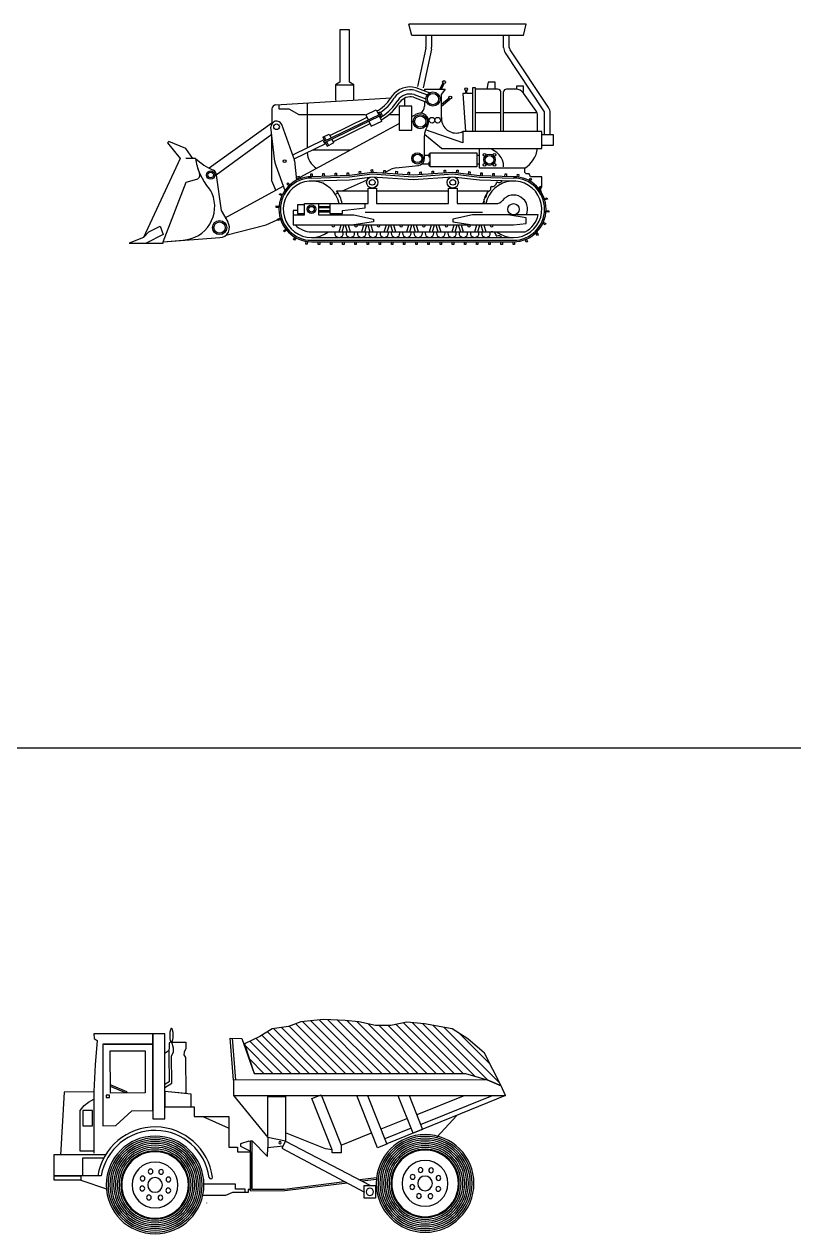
# Model space of a CAD drawing. Extents: x -121210 to 57230, y 84783 to 157800.
# Drawn here: x -104109 to -93216, y 105642 to 122769 of the extents above; entities that cross this region are included whole.
import ezdxf

# ---------------------------------------------------------------- set-up
doc = ezdxf.new("R2010")
doc.units = 0
doc.header["$MEASUREMENT"] = 0
doc.layers.get('0').update_dxf_attribs({"linetype": 'CONTINUOUS'})

# ---------------------------------------------------------------- blocks, each defined once
blk = doc.blocks.new('A$C04FB436B')
for p, q in [((5620, 3120), (3960, 3120)), ((4000, 2960), (3960, 3120)), ((5580, 2960), (5620, 3120)), ((2980, 3040), (2980, 2300)), ((3120, 3040), (2980, 3040)), ((3120, 2300), (3120, 3040)), ((5580, 2960), (4000, 2960)), ((4200, 2960), (4200, 2795)), ((4280, 2960), (4280, 2795)), ((5300, 2792), (5300, 2960)), ((5380, 2792), (5380, 2960)), ((4199, 2782), (4082, 2237)), ((4277, 2766), (4160, 2220)), ((5936, 1940), (5390, 2759)), ((5870, 1895), (5324, 2715)), ((2980, 2300), (2920, 2260)), ((2920, 2260), (2920, 2040)), ((2920, 2260), (3180, 2260)), ((3180, 2260), (3120, 2300)), ((3180, 2047), (3180, 2260)), ((4398, 2200), (4442, 2289)), ((4420, 2200), (4460, 2280)), ((5080, 2300), (5060, 2200)), ((5180, 2300), (5080, 2300)), ((5180, 2200), (5180, 2300)), ((5580, 2240), (5480, 2240)), ((5480, 2240), (5480, 2200)), ((5580, 2140), (5580, 2240)), ((2076, 1980), (3707, 2079)), ((3900, 1960), (3900, 2070)), ((4024, 2085), (4209, 2018)), ((4035, 2123), (4200, 2064)), ((4050, 2181), (4220, 2120)), ((4055, 2222), (4256, 2150)), ((4180, 2200), (4470, 2200)), ((4180, 2200), (4180, 2177)), ((4470, 2200), (4420, 2130)), ((4420, 1800), (4420, 2130)), ((4420, 1986), (4527, 2075)), ((4420, 1960), (4540, 2060)), ((4760, 2140), (4720, 2140)), ((4720, 2140), (4760, 1600)), ((4760, 2180), (4760, 2140)), ((4780, 2140), (4780, 2180)), ((4860, 2140), (4780, 2140)), ((4900, 2220), (4860, 2220)), ((4860, 2220), (4860, 1600)), ((4900, 1600), (4900, 2220)), ((5220, 2200), (4900, 2200)), ((5260, 1600), (5260, 2160)), ((5300, 1600), (5300, 2160)), ((5476, 2200), (5340, 2200)), ((5757, 1898), (5579, 2142)), ((2020, 1920), (2020, 1720)), ((2120, 1980), (2120, 1920)), ((2120, 1920), (2260, 1920)), ((2260, 1920), (2400, 1840)), ((2520, 2000), (2520, 1369)), ((3349, 1838), (3496, 1909)), ((3496, 1909), (3531, 1837)), ((3505, 1891), (3529, 1903)), ((3820, 1960), (3820, 1620)), ((4000, 1960), (3820, 1960)), ((4000, 1620), (4000, 1960)), ((4180, 2029), (4180, 1960)), ((2020, 1720), (1130, 1082)), ((2400, 1840), (3340, 1840)), ((2418, 953), (3820, 1714)), ((2750, 1458), (3550, 1846)), ((2758, 1440), (3558, 1828)), ((2840, 1546), (3366, 1802)), ((3349, 1838), (3384, 1766)), ((3392, 1748), (3427, 1676)), ((3427, 1676), (3575, 1747)), ((3540, 1819), (3575, 1747)), ((3566, 1765), (3591, 1777)), ((3680, 1840), (3820, 1840)), ((4000, 1811), (4055, 1841)), ((5260, 1867), (4900, 1867)), ((5760, 1867), (5300, 1867)), ((5780, 1600), (5780, 1828)), ((5880, 1560), (5880, 1862)), ((5960, 1560), (5960, 1862)), ((2017, 1558), (1233, 984)), ((2061, 1176), (2006, 1663)), ((2326, 1239), (2159, 1699)), ((2741, 1521), (2831, 1564)), ((2831, 1564), (2858, 1510)), ((2884, 1456), (3410, 1712)), ((3820, 1620), (4000, 1620)), ((4420, 1360), (4180, 1558)), ((4720, 1440), (4193, 1622)), ((5840, 1600), (4720, 1600)), ((4720, 1600), (4720, 1440)), ((5840, 1360), (5840, 1600)), ((5840, 1560), (6000, 1560)), ((6000, 1560), (6000, 1400)), ((560, 1460), (540, 1440)), ((540, 1440), (720, 1220)), ((800, 1360), (560, 1460)), ((2020, 900), (2020, 1535)), ((2315, 1269), (2759, 1485)), ((2335, 1212), (2785, 1431)), ((2741, 1521), (2768, 1467)), ((2750, 1458), (2758, 1440)), ((2759, 1529), (2786, 1475)), ((2776, 1449), (2803, 1395)), ((2794, 1457), (2821, 1403)), ((2803, 1395), (2893, 1438)), ((2866, 1492), (2893, 1438)), ((4180, 1218), (4180, 1540)), ((6000, 1400), (5840, 1400)), ((720, 1220), (200, 100)), ((900, 1220), (800, 1360)), ((940, 1220), (800, 1220)), ((2598, 1340), (3131, 1340)), ((4240, 1260), (4180, 1260)), ((4240, 1280), (4240, 1240)), ((4260, 1280), (4240, 1280)), ((4240, 1240), (4260, 1240)), ((4260, 1100), (4260, 1300)), ((4260, 1300), (4920, 1300)), ((4420, 1360), (5840, 1360)), ((4920, 1300), (4920, 1100)), ((4960, 1260), (4920, 1260)), ((4960, 1080), (4960, 1360)), ((2074, 1121), (2204, 765)), ((2339, 1184), (2370, 910)), ((3253, 1036), (3273, 1038)), ((3258, 996), (3253, 1036)), ((3273, 1038), (3278, 999)), ((3424, 1058), (3444, 1061)), ((3429, 1019), (3424, 1058)), ((3444, 1061), (3449, 1021)), ((3601, 1009), (3604, 1049)), ((3604, 1049), (3624, 1048)), ((3624, 1048), (3621, 1008)), ((3631, 1031), (3707, 1065)), ((3773, 997), (3776, 1037)), ((3776, 1084), (4096, 1121)), ((3776, 1037), (3796, 1036)), ((3796, 1036), (3793, 996)), ((4114, 1027), (4134, 1028)), ((4134, 1028), (4137, 988)), ((4240, 1140), (4140, 1140)), ((4260, 1160), (4240, 1160)), ((4240, 1160), (4240, 1120)), ((4240, 1120), (4260, 1120)), ((4920, 1100), (4260, 1100)), ((4286, 1039), (4306, 1041)), ((4289, 999), (4286, 1039)), ((4306, 1041), (4309, 1001)), ((4458, 1051), (4478, 1053)), ((4461, 1012), (4458, 1051)), ((4478, 1053), (4481, 1013)), ((4632, 1014), (4637, 1053)), ((4637, 1053), (4657, 1051)), ((4657, 1051), (4652, 1011)), ((4803, 993), (4808, 1032)), ((4808, 1032), (4828, 1030)), ((4828, 1030), (4823, 990)), ((4960, 1140), (4920, 1140)), ((5600, 1080), (4960, 1080)), ((5600, 1020), (5600, 1080)), ((480, 40), (808, 881)), ((808, 881), (959, 927)), ((1233, 984), (1300, 480)), ((2076, 768), (2020, 900)), ((2232, 859), (2247, 873)), ((2259, 830), (2232, 859)), ((2247, 873), (2274, 844)), ((2368, 927), (2388, 937)), ((2388, 962), (2406, 969)), ((2402, 924), (2388, 962)), ((2406, 969), (2421, 932)), ((2570, 960), (2570, 1000)), ((2570, 1000), (2590, 1000)), ((3120, 978), (2580, 960)), ((2580, 940), (3120, 958)), ((2580, 900), (3120, 918)), ((2590, 1000), (2590, 960)), ((2741, 1005), (2761, 1006)), ((2742, 965), (2741, 1005)), ((2761, 1006), (2762, 966)), ((2913, 1011), (2933, 1012)), ((2915, 971), (2913, 1011)), ((2933, 1012), (2935, 972)), ((3020, 760), (3360, 911)), ((3086, 1017), (3106, 1017)), ((3087, 977), (3086, 1017)), ((3106, 1017), (3107, 977)), ((3440, 1020), (3120, 978)), ((3120, 958), (3440, 1000)), ((3120, 918), (3440, 960)), ((4020, 980), (3440, 1020)), ((3440, 1000), (4020, 960)), ((3440, 960), (4020, 920)), ((3945, 985), (3948, 1025)), ((3948, 1025), (3967, 1024)), ((3967, 1024), (3965, 984)), ((4580, 1020), (4020, 980)), ((4020, 960), (4580, 1000)), ((4020, 920), (4580, 960)), ((4117, 987), (4114, 1027)), ((4960, 974), (4580, 1020)), ((4580, 1000), (4960, 954)), ((4580, 960), (4960, 914)), ((5440, 960), (4960, 974)), ((4960, 954), (5440, 940)), ((4960, 914), (5440, 900)), ((4975, 973), (4976, 1013)), ((4976, 1013), (4996, 1013)), ((4996, 1013), (4995, 973)), ((5147, 968), (5148, 1008)), ((5148, 1008), (5168, 1008)), ((5168, 1008), (5167, 968)), ((5207, 886), (5198, 881)), ((5319, 963), (5320, 1003)), ((5320, 1003), (5340, 1003)), ((5340, 1003), (5339, 963)), ((5492, 957), (5497, 997)), ((5497, 997), (5517, 994)), ((5517, 994), (5511, 955)), ((5620, 1000), (5600, 1020)), ((5660, 1000), (5620, 1000)), ((5655, 907), (5675, 942)), ((5680, 960), (5660, 1000)), ((5692, 932), (5673, 897)), ((5675, 942), (5692, 932)), ((5840, 960), (5680, 960)), ((5840, 820), (5840, 960)), ((1360, 380), (2181, 825)), ((2125, 707), (2133, 725)), ((2161, 690), (2125, 707)), ((2133, 725), (2169, 708)), ((2918, 715), (2955, 731)), ((2935, 760), (3380, 760)), ((3380, 580), (3380, 800)), ((3380, 800), (3500, 800)), ((3500, 800), (3500, 580)), ((3500, 760), (4520, 760)), ((4520, 580), (4520, 800)), ((4520, 800), (4640, 800)), ((4640, 800), (4640, 580)), ((4640, 760), (5085, 760)), ((5127, 824), (5120, 818)), ((5789, 800), (5820, 825)), ((5833, 810), (5802, 784)), ((5820, 825), (5833, 810)), ((5820, 780), (5840, 820)), ((5860, 660), (5820, 780)), ((2081, 526), (2082, 546)), ((2120, 523), (2081, 526)), ((2082, 546), (2122, 543)), ((2480, 560), (2380, 560)), ((2380, 560), (2380, 440)), ((2480, 420), (2480, 580)), ((2480, 580), (2680, 580)), ((2580, 580), (3380, 580)), ((2680, 580), (2680, 420)), ((2680, 540), (2840, 540)), ((2840, 520), (2680, 520)), ((2840, 580), (2840, 440)), ((2840, 540), (2840, 520)), ((3020, 480), (3340, 520)), ((3340, 520), (3340, 580)), ((3500, 580), (4520, 580)), ((4640, 580), (5190, 580)), ((5875, 651), (5913, 663)), ((5919, 644), (5881, 632)), ((5913, 663), (5919, 644)), ((1300, 480), (1395, 320)), ((1940, 280), (2094, 348)), ((2100, 360), (2138, 372)), ((2106, 341), (2100, 360)), ((2144, 353), (2106, 341)), ((2380, 480), (2320, 480)), ((2320, 480), (2320, 280)), ((2320, 420), (2480, 420)), ((2380, 440), (2480, 440)), ((2680, 480), (2840, 480)), ((2840, 460), (2680, 460)), ((2680, 420), (3180, 420)), ((2840, 480), (2840, 460)), ((2840, 440), (3020, 440)), ((3020, 440), (3020, 480)), ((3180, 420), (3460, 360)), ((3340, 460), (5000, 460)), ((3460, 360), (3460, 320)), ((4860, 420), (4580, 360)), ((4580, 360), (4580, 320)), ((5791, 420), (4860, 420)), ((5620, 380), (5360, 420)), ((5620, 300), (5620, 380)), ((5938, 459), (5898, 462)), ((5900, 481), (5940, 479)), ((5940, 479), (5938, 459)), ((200, 100), (280, 180)), ((280, 180), (440, 260)), ((440, 260), (480, 140)), ((1369, 132), (1940, 280)), ((2184, 194), (2215, 219)), ((2197, 179), (2184, 194)), ((2228, 204), (2197, 179)), ((2320, 280), (5440, 280)), ((2580, 180), (5605, 180)), ((2971, 180), (3000, 280)), ((3013, 180), (3042, 280)), ((3058, 280), (3087, 180)), ((3100, 280), (3129, 180)), ((3460, 320), (3180, 280)), ((3291, 180), (3320, 280)), ((3333, 180), (3362, 280)), ((3378, 280), (3407, 180)), ((3420, 280), (3449, 180)), ((3611, 180), (3640, 280)), ((3653, 180), (3682, 280)), ((3698, 280), (3727, 180)), ((3740, 280), (3769, 180)), ((3931, 180), (3960, 280)), ((3973, 180), (4002, 280)), ((4018, 280), (4047, 180)), ((4060, 280), (4089, 180)), ((4251, 180), (4280, 280)), ((4293, 180), (4322, 280)), ((4338, 280), (4367, 180)), ((4380, 280), (4409, 180)), ((4571, 180), (4600, 280)), ((4580, 320), (4860, 280)), ((4613, 180), (4642, 280)), ((4658, 280), (4687, 180)), ((4700, 280), (4729, 180)), ((4891, 180), (4920, 280)), ((4933, 180), (4962, 280)), ((4978, 280), (5007, 180)), ((4982, 280), (4998, 280)), ((5002, 280), (5018, 280)), ((5020, 280), (5049, 180)), ((5262, 280), (5278, 280)), ((5440, 280), (5620, 300)), ((5764, 173), (5791, 144)), ((5889, 279), (5853, 296)), ((5861, 315), (5897, 298)), ((5897, 298), (5889, 279)), ((200, 100), (0, 20)), ((0, 20), (480, 20)), ((480, 140), (240, 20)), ((480, 40), (1282, 100)), ((480, 40), (766, 61)), ((480, 20), (480, 40)), ((2324, 71), (2343, 105)), ((2341, 61), (2324, 71)), ((2361, 96), (2341, 61)), ((2499, 7), (2504, 46)), ((2518, 4), (2499, 7)), ((2524, 43), (2518, 4)), ((2580, 100), (5440, 100)), ((2580, 60), (5440, 60)), ((2580, 40), (5440, 40)), ((2676, 0), (2676, 40)), ((2696, 0), (2676, 0)), ((2696, 40), (2696, 0)), ((2849, 0), (2849, 40)), ((2869, 0), (2849, 0)), ((2869, 40), (2869, 0)), ((3021, 0), (3021, 40)), ((3041, 0), (3021, 0)), ((3041, 40), (3041, 0)), ((3193, 0), (3193, 40)), ((3213, 0), (3193, 0)), ((3213, 40), (3213, 0)), ((3366, 0), (3366, 40)), ((3386, 0), (3366, 0)), ((3386, 40), (3386, 0)), ((3538, 0), (3538, 40)), ((3558, 0), (3538, 0)), ((3558, 40), (3558, 0)), ((3711, 0), (3711, 40)), ((3731, 0), (3711, 0)), ((3731, 40), (3731, 0)), ((3883, 0), (3883, 40)), ((3903, 0), (3883, 0)), ((3903, 40), (3903, 0)), ((4055, 0), (4055, 40)), ((4075, 0), (4055, 0)), ((4075, 40), (4075, 0)), ((4228, 0), (4228, 40)), ((4248, 0), (4228, 0)), ((4248, 40), (4248, 0)), ((4400, 0), (4400, 40)), ((4420, 0), (4400, 0)), ((4420, 40), (4420, 0)), ((4573, 0), (4573, 40)), ((4593, 0), (4573, 0)), ((4593, 40), (4593, 0)), ((4745, 0), (4745, 40)), ((4765, 0), (4745, 0)), ((4765, 40), (4765, 0)), ((4917, 0), (4917, 40)), ((4937, 0), (4917, 0)), ((4937, 40), (4937, 0)), ((5090, 0), (5090, 40)), ((5110, 0), (5090, 0)), ((5110, 40), (5110, 0)), ((5194, 123), (5202, 117)), ((5262, 0), (5262, 40)), ((5282, 0), (5262, 0)), ((5282, 40), (5282, 0)), ((5435, 0), (5434, 40)), ((5455, 0), (5435, 0)), ((5454, 40), (5455, 0)), ((5618, 33), (5603, 70)), ((5637, 40), (5618, 33)), ((5622, 77), (5637, 40)), ((5777, 130), (5749, 160)), ((5791, 144), (5777, 130))]:
    blk.add_line(p, q)
for centre, radius in [((4456, 2301), 20), ((4300, 2060), 100), ((4300, 2060), 80), ((4545, 2080), 20), ((4770, 2200), 20), ((4120, 1740), 100), ((4120, 1740), 80), ((4286, 1760), 40), ((4366, 1760), 40), ((2085, 1667), 40), ((2200, 1180), 20), ((4080, 1220), 80), ((4080, 1220), 60), ((5029, 1271), 20), ((5100, 1200), 80), ((5100, 1200), 60), ((5171, 1271), 20), ((1153, 984), 60), ((5029, 1129), 20), ((5171, 1129), 20), ((1153, 984), 40), ((3440, 880), 80), ((3440, 880), 40), ((4580, 880), 80), ((4580, 880), 40), ((2580, 500), 60), ((2580, 500), 40), ((5440, 500), 80), ((1280, 240), 100), ((1280, 240), 80)]:
    blk.add_circle(centre, radius)
for centre, radius, start, end in [((4140, 2795), 60, 347.9052, 0), ((4140, 2795), 140, 347.9052, 0), ((5440, 2792), 140, 180, 213.6901), ((5440, 2792), 60, 180, 213.6901), ((3978, 1910), 321, 75.2539, 143.6262), ((3193, 2420), 617, 303.115, 328.7954), ((3204, 2408), 641, 302.8306, 328.8245), ((3978, 1910), 281, 75.2539, 143.6262), ((3978, 1910), 221, 75.2539, 143.6262), ((3978, 1910), 181, 75.2539, 143.6262), ((5220, 2160), 40, 0, 90), ((5340, 2160), 40, 90, 180), ((5476, 2080), 120, 30.9638, 90), ((2080, 1920), 60, 93.4893, 180), ((3220, 2391), 678, 302.4533, 328.8629), ((3178, 2436), 777, 302.0679, 327.4063), ((4060, 1961), 120, 302.2781, 359.3449), ((5660, 1828), 120, 0, 36.1621), ((5820, 1862), 60, 0, 33.6901), ((5820, 1862), 140, 0, 33.6901), ((2085, 1667), 80, 24.0682, 182.4129), ((3536, 1828), 42.7, 295.887, 115.887), ((3536, 1828), 22.7, 295.887, 115.887), ((4120, 1740), 120, 320.2734, 123.0693), ((4626, 1786), 207, 176.0072, 276.5389), ((4404, 1547), 224, 148.8247, 181.8241), ((4648, 1718), 138, 270.6903, 301.2005), ((1739, 1320), 805, 187.1125, 221.1388), ((1454, 1727), 722, 224.5808, 248.8135), ((1739, 1320), 805, 187.1125, 202.7765), ((2101, 1157), 240, 6.4393, 20.0417), ((2767, 1300), 246, 179.3873, 242.1437), ((4080, 1220), 100, 274.2125, 1.4416), ((5037, 1101), 263, 359.8718, 80.6009), ((5382, 1418), 402, 302.8208, 351.7087), ((1153, 984), 80, 0, 59.8915), ((2299, 1203), 240, 186.4393, 200.0417), ((3804, 846), 240, 96.6132, 113.9625), ((941, 985), 60, 287.1027, 22.7765), ((2580, 500), 460, 90, 270), ((2580, 500), 440, 90, 270), ((2580, 500), 400, 11.537, 306.8699), ((5440, 500), 400, 233.1301, 168.463), ((5141, 879), 57.1, 255.4413, 1.7015), ((5233, 936), 57.1, 242.5842, 326.1955), ((5440, 500), 460, 270, 90), ((5440, 500), 440, 270, 90), ((730, 540), 480, 274.2814, 22.5211), ((952, 632), 240, 22.5211, 41.1388), ((2580, 500), 440, 10.4757, 36.2215), ((5440, 500), 440, 143.7785, 169.5243), ((5006, 712), 57.1, 294.8445, 13.0489), ((5064, 803), 57.1, 281.9873, 14.5587), ((5440, 500), 200, 336.4218, 141.3178), ((4970, 610), 57.1, 328.0588, 25.9061), ((5190, 700), 120, 270, 321.3178), ((5440, 500), 360, 297.266, 347.1604), ((1280, 240), 140, 270.647, 34.6041), ((2580, 500), 320, 223.4325, 270), ((2890, 270), 20, 150, 30), ((2970, 160), 60, 160.5288, 19.4712), ((3130, 160), 60, 160.5288, 19.4712), ((3210, 270), 20, 150, 30), ((3290, 160), 60, 160.5288, 19.4712), ((3450, 160), 60, 160.5288, 19.4712), ((3530, 270), 20, 150, 30), ((3610, 160), 60, 160.5288, 19.4712), ((3770, 160), 60, 160.5288, 19.4712), ((3850, 270), 20, 150, 30), ((3930, 160), 60, 160.5288, 19.4712), ((4090, 160), 60, 160.5288, 19.4712), ((4170, 270), 20, 150, 30), ((4250, 160), 60, 160.5288, 19.4712), ((4410, 160), 60, 160.5288, 19.4712), ((4490, 270), 20, 150, 30), ((4570, 160), 60, 160.5288, 19.4712), ((4730, 160), 60, 160.5288, 19.4712), ((4810, 270), 20, 150, 30), ((4890, 160), 60, 160.5288, 19.4712), ((5050, 160), 60, 160.5288, 19.4712), ((5130, 270), 20, 150, 30), ((5137, 124), 57.1, 358.2985, 104.5587), ((5228, 66), 57.1, 36.263, 117.4158)]:
    blk.add_arc(centre, radius, start, end)
blk = doc.blocks.new('A$C65BE7937')
for p, q in [((3317, 2934), (3082, 2903)), ((3489, 3004), (3317, 2934)), ((3810, 3036), (3489, 3004)), ((4115, 3020), (3810, 3036)), ((4311, 3004), (4115, 3020)), ((4545, 2950), (4311, 3004)), ((4764, 2950), (4545, 2950)), ((4991, 2996), (4764, 2950)), ((5242, 2973), (4991, 2996)), ((5633, 2903), (5242, 2973)), ((2910, 2793), (2691, 2691)), ((3082, 2903), (2910, 2793)), ((5852, 2762), (5633, 2903)), ((6087, 2558), (5852, 2762)), ((2691, 2691), (2829, 2272)), ((6326, 2096), (6087, 2558)), ((2829, 2272), (5818, 2270)), ((5818, 2270), (6127, 2179)), ((6127, 2179), (6326, 2096))]:
    blk.add_line(p, q)
at = {"color": 0}
for p, q in [((3864, 2271), (3215, 2920)), ((3992, 2271), (3326, 2938)), ((4121, 2271), (3417, 2975)), ((4249, 2271), (3513, 3007)), ((4377, 2271), (3630, 3018)), ((4505, 2271), (3747, 3029)), ((4634, 2271), (3872, 3032)), ((4762, 2271), (4007, 3025)), ((4890, 2271), (4143, 3018)), ((5019, 2271), (4283, 3007)), ((5147, 2271), (4444, 2973)), ((5275, 2271), (4596, 2950)), ((5403, 2271), (4724, 2950)), ((5532, 2270), (4837, 2965)), ((5660, 2270), (4944, 2987)), ((5788, 2270), (5069, 2989)), ((5958, 2229), (5211, 2976)), ((6142, 2173), (5364, 2951)), ((6303, 2140), (5520, 2923)), ((3351, 2272), (2855, 2768)), ((3479, 2271), (2939, 2812)), ((3608, 2271), (3017, 2861)), ((3736, 2271), (3102, 2905)), ((6166, 2406), (5733, 2838)), ((3094, 2272), (2699, 2667)), ((3223, 2272), (2767, 2727)), ((2966, 2272), (2761, 2476)), ((2838, 2272), (2824, 2286))]:
    blk.add_line(p, q, dxfattribs=at)
at = {"linetype": 'Continuous'}
for p, q in [((557, 2833), (563, 2768)), ((1395, 2833), (557, 2833)), ((563, 2768), (608, 2737)), ((1395, 2687), (1395, 2833)), ((1565, 2833), (1395, 2833)), ((1395, 2833), (1395, 1628)), ((1565, 1628), (1565, 2833)), ((2538, 2177), (2491, 2769)), ((2491, 2769), (2654, 2766)), ((2518, 2769), (2566, 2177)), ((2654, 2766), (2829, 2272)), ((608, 2737), (576, 2392)), ((1395, 2687), (688, 2687)), ((688, 2687), (688, 1531)), ((705, 2687), (1395, 2687)), ((791, 2589), (1284, 2592)), ((793, 1993), (791, 2589)), ((1284, 2592), (1287, 1996)), ((1395, 1748), (1395, 2687)), ((1626, 2595), (1569, 2556)), ((1626, 2704), (1623, 2530)), ((1659, 2521), (1688, 2573)), ((1688, 2629), (1661, 2716)), ((1661, 2716), (1861, 2716)), ((1688, 2573), (1688, 2629)), ((1836, 2573), (1833, 2534)), ((1860, 2623), (1836, 2573)), ((1861, 2716), (1860, 2623)), ((1623, 2530), (1626, 2153)), ((1662, 2133), (1659, 2521)), ((1833, 2534), (1857, 2499)), ((1857, 2499), (1861, 1985)), ((576, 2392), (558, 2016)), ((2829, 2272), (5818, 2270)), ((5818, 2270), (6127, 2179)), ((1008, 1998), (795, 2086)), ((798, 2109), (1023, 2016)), ((1626, 2153), (1564, 2115)), ((1564, 2072), (1662, 2133)), ((1564, 2016), (1564, 2072)), ((6127, 2179), (2538, 2177)), ((2538, 2177), (2538, 1957)), ((6326, 2096), (6127, 2179)), ((6385, 1957), (6326, 2096)), ((138, 2005), (88, 1116)), ((558, 2009), (138, 2005)), ((484, 1866), (558, 1908)), ((558, 2016), (560, 1140)), ((558, 1908), (560, 1747)), ((780, 1964), (735, 1964)), ((735, 1964), (735, 1929)), ((735, 1929), (780, 1929)), ((780, 1929), (780, 1964)), ((1287, 1996), (793, 1993)), ((1026, 2006), (1008, 1998)), ((1023, 2016), (1026, 2006)), ((1861, 1985), (1564, 2016)), ((1935, 1977), (1564, 2016)), ((1564, 2016), (1565, 1977)), ((1565, 1977), (1565, 1796)), ((1935, 1796), (1935, 1977)), ((2538, 1957), (3024, 1364)), ((2538, 1957), (6385, 1957)), ((3024, 1945), (3271, 1945)), ((3024, 1364), (3024, 1945)), ((3271, 1945), (3271, 1312)), ((3644, 1918), (3776, 1970)), ((3934, 1191), (3644, 1918)), ((3776, 1970), (4059, 1256)), ((4575, 1217), (4282, 1957)), ((4282, 1957), (4434, 1957)), ((4434, 1957), (4707, 1269)), ((6385, 1957), (4707, 1272)), ((4869, 1956), (5022, 1957)), ((5080, 1425), (4869, 1956)), ((5022, 1957), (5212, 1477)), ((5786, 1947), (5129, 1686)), ((5184, 1548), (6203, 1957)), ((6203, 1957), (6385, 1957)), ((366, 1747), (422, 1816)), ((366, 1171), (366, 1747)), ((541, 1748), (402, 1748)), ((402, 1748), (402, 1529)), ((422, 1816), (484, 1866)), ((541, 1529), (541, 1748)), ((560, 1747), (560, 1171)), ((869, 1532), (1097, 1742)), ((1097, 1742), (1395, 1748)), ((1565, 1796), (1935, 1796)), ((1935, 1796), (1979, 1796)), ((1979, 1796), (1979, 1660)), ((1395, 1628), (1565, 1628)), ((1979, 1660), (2470, 1660)), ((2466, 1496), (2108, 1655)), ((2470, 1660), (2470, 1229)), ((4997, 1634), (4623, 1483)), ((5696, 1674), (5415, 1368)), ((402, 1529), (541, 1529)), ((688, 1531), (869, 1532)), ((3837, 1203), (3271, 1430)), ((4059, 1256), (4491, 1430)), ((5052, 1494), (4677, 1345)), ((5212, 1477), (5080, 1425)), ((2470, 1229), (2592, 1229)), ((2592, 1229), (2592, 1162)), ((2755, 1312), (2633, 1274)), ((2633, 1274), (2633, 1240)), ((2633, 1240), (2776, 1171)), ((2755, 1312), (2776, 1316)), ((2776, 630), (2776, 1316)), ((2776, 1316), (2801, 1316)), ((2776, 1316), (2801, 1316)), ((2801, 1316), (3017, 1095)), ((2801, 630), (2801, 1316)), ((3017, 1095), (3020, 1223)), ((3024, 1364), (3020, 1223)), ((3020, 1223), (3238, 1246)), ((3271, 1312), (3024, 1364)), ((3271, 1312), (3220, 1211)), ((3220, 1211), (4391, 588)), ((3271, 1312), (4476, 685)), ((3934, 1191), (3837, 1203)), ((4059, 1256), (4059, 1148)), ((4059, 1256), (4059, 1148)), ((4707, 1269), (4575, 1217)), ((0, 823), (0, 1123)), ((0, 1123), (719, 1123)), ((560, 1171), (366, 1171)), ((405, 823), (405, 1075)), ((405, 1075), (701, 1075)), ((719, 1123), (719, 1114)), ((2592, 1162), (2776, 1162)), ((2776, 1162), (2776, 630)), ((3935, 1148), (3934, 1191)), ((3935, 1148), (3934, 1191)), ((4059, 1148), (3935, 1148)), ((4059, 1148), (3935, 1148)), ((663, 823), (0, 823)), ((0, 823), (373, 823)), ((0, 759), (0, 823)), ((373, 759), (0, 759)), ((373, 823), (373, 759)), ((373, 759), (740, 638)), ((615, 823), (405, 823)), ((2566, 705), (2118, 705)), ((2566, 631), (2566, 705)), ((3259, 634), (4109, 739)), ((3261, 612), (4144, 721)), ((4560, 792), (4323, 765)), ((4558, 770), (4356, 747)), ((2425, 544), (2102, 544)), ((2521, 585), (2425, 544)), ((2699, 586), (2521, 585)), ((2699, 631), (2566, 631)), ((2699, 586), (2699, 631)), ((2743, 586), (2699, 586)), ((2776, 630), (2743, 630)), ((2743, 630), (2743, 586)), ((2776, 607), (2776, 630)), ((2776, 607), (3261, 612)), ((2801, 631), (3259, 634)), ((4386, 506), (4386, 683)), ((4386, 683), (4547, 683)), ((4547, 683), (4547, 506)), ((4547, 506), (4386, 506))]:
    blk.add_line(p, q, dxfattribs=at)
for centre, radius, start, end in [((1992, 2811), 359, 174.6469, 177.2331), ((2023, 2809), 390, 177.1939, 179.7139), ((2023, 2809), 390, 179.7092, 182.2292), ((1992, 2808), 359, 182.1958, 184.782), ((1933, 2803), 300, 184.7729, 187.8667), ((1933, 2817), 300, 171.5593, 174.6531), ((1864, 2827), 230, 168.2944, 171.6459), ((1864, 2793), 230, 187.7835, 191.1351), ((1789, 2778), 153, 191.1262, 196.1383), ((1789, 2843), 153, 163.288, 168.3001), ((1732, 2860), 93.5, 157.8753, 163.6323), ((1686, 2879), 44.3, 145.8311, 157.9349), ((1665, 2893), 18.7, 129.1861, 145.971), ((1658, 2902), 7.83, 92.3767, 130.7401), ((1658, 2902), 7.83, 48.693, 87.0563), ((1651, 2893), 18.7, 33.4349, 50.2198), ((1630, 2879), 44.3, 21.4961, 33.5999), ((1584, 2861), 93.6, 15.7942, 21.5512), ((1526, 2779), 153, 343.288, 348.3001), ((1526, 2844), 153, 11.1262, 16.1383), ((1451, 2795), 230, 348.2944, 351.6459), ((1452, 2829), 230, 7.7774, 11.129), ((1382, 2819), 300, 4.778, 7.8718), ((1382, 2806), 300, 351.5542, 354.648), ((1324, 2814), 359, 2.1907, 4.7769), ((1324, 2811), 359, 354.6469, 357.2331), ((1292, 2813), 390, 359.7141, 2.2341), ((1292, 2813), 390, 357.1939, 359.7139), ((1654, 2679), 37, 78.6901, 138.1798), ((1731, 2761), 93.6, 195.7858, 201.5428), ((1686, 2743), 44.3, 201.4961, 213.5999), ((1664, 2729), 18.7, 213.4463, 230.2311), ((1657, 2720), 7.83, 228.6869, 267.0503), ((1657, 2720), 7.83, 272.3708, 310.7341), ((1650, 2729), 18.7, 309.1974, 325.9823), ((1629, 2743), 44.3, 325.8311, 337.9349), ((1583, 2762), 93.5, 337.8753, 343.6323), ((1426, 692), 821, 7.6013, 170.8478), ((1426, 692), 773, 7.8153, 170.2831), ((1426, 692), 692, 0, 180), ((5248, 714), 692, 0, 180), ((5248, 714), 666, 0, 180), ((1426, 692), 666, 0, 180), ((1426, 692), 640, 0, 180), ((1426, 692), 614, 0, 180), ((1426, 692), 588, 0, 180), ((1426, 692), 562, 0, 180), ((1426, 692), 535, 0, 180), ((1426, 692), 509, 0, 180), ((3196, 1290), 17, 0, 180), ((3196, 1290), 17, 180, 0), ((5248, 714), 640, 0, 180), ((5248, 714), 614, 0, 180), ((5248, 714), 588, 0, 180), ((5248, 714), 562, 0, 180), ((5248, 714), 535, 0, 180), ((5248, 714), 509, 0, 180), ((1426, 692), 483, 0, 180), ((1426, 692), 471, 0, 180), ((5248, 714), 483, 0, 180), ((5248, 714), 471, 0, 180), ((5248, 714), 324, 0, 180), ((1426, 692), 324, 0, 180), ((1362, 882), 34, 0, 180), ((1362, 882), 34, 180, 0), ((1511, 877), 34, 0, 180), ((1511, 877), 34, 180, 0), ((5184, 903), 34, 0, 180), ((5184, 903), 34, 180, 0), ((5333, 899), 34, 0, 180), ((5333, 899), 34, 180, 0), ((1426, 692), 692, 180, 0), ((1426, 692), 666, 180, 0), ((1426, 692), 640, 180, 0), ((1426, 692), 614, 180, 0), ((1426, 692), 588, 180, 0), ((1426, 692), 562, 180, 0), ((1426, 692), 535, 180, 0), ((1426, 692), 509, 180, 0), ((1426, 692), 483, 180, 0), ((1426, 692), 471, 180, 0), ((1426, 692), 324, 180, 0), ((1249, 784), 34, 0, 180), ((1249, 784), 34, 180, 0), ((1426, 692), 104, 0, 180), ((1426, 692), 104, 180, 0), ((1615, 769), 34, 0, 180), ((1615, 769), 34, 180, 0), ((2215, 803), 24.2, 191.4531, 355.4834), ((5248, 714), 692, 180, 0), ((5248, 714), 666, 180, 0), ((5248, 714), 640, 180, 0), ((5248, 714), 614, 180, 0), ((5248, 714), 588, 180, 0), ((5248, 714), 562, 180, 0), ((5248, 714), 535, 180, 0), ((5248, 714), 509, 180, 0), ((5248, 714), 483, 180, 0), ((5248, 714), 471, 180, 0), ((5248, 714), 324, 180, 0), ((5067, 663), 34, 0, 180), ((5072, 806), 34, 0, 180), ((5072, 806), 34, 180, 0), ((5248, 714), 104, 0, 180), ((5248, 714), 104, 180, 0), ((5437, 791), 34, 0, 180), ((5437, 791), 34, 180, 0), ((1245, 642), 34, 0, 180), ((1245, 642), 34, 180, 0), ((1339, 514), 34, 0, 180), ((1339, 514), 34, 180, 0), ((1502, 512), 34, 0, 180), ((1613, 614), 34, 0, 180), ((1613, 614), 34, 180, 0), ((4466, 595), 52.6, 0, 180), ((4466, 595), 52.6, 180, 0), ((5067, 663), 34, 180, 0), ((5161, 536), 34, 0, 180), ((5161, 536), 34, 180, 0), ((5324, 534), 34, 0, 180), ((5324, 534), 34, 180, 0), ((5435, 636), 34, 0, 180), ((5435, 636), 34, 180, 0), ((1502, 512), 34, 180, 0), ((1426, 692), 774, 340.7115, 340.7441)]:
    blk.add_arc(centre, radius, start, end, dxfattribs=at)
blk = doc.blocks.new('FORMATLINES')
at = {"color": 155, "true_color": 0x546d8e}
blk.add_line((-117481, 112523), (57230, 112523), dxfattribs=at)

msp = doc.modelspace()

# ---------------------------------------------------------------- block references
for name, p in [('FORMATLINES', (0, 0)), ('A$C04FB436B', (-102623, 119649)), ('A$C65BE7937', (-103683, 105642))]:
    msp.add_blockref(name, p)

doc.saveas('drawing.dxf')
